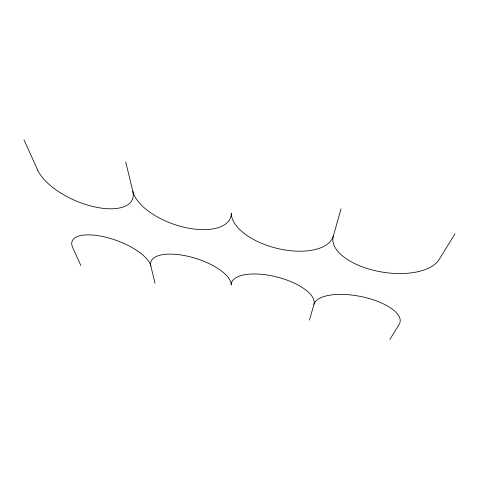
<?xml version="1.0" encoding="UTF-8"?>
<svg xmlns="http://www.w3.org/2000/svg" width="479" height="479" viewBox="0 0 479 479"><rect width="100%" height="100%" fill="white"/><g stroke="black" fill="none" stroke-linecap="round" stroke-linejoin="round"><path stroke-width="0.72" d="M309.488 320.08L313.949 304.351A43.972 17.382 11.2 0 1 364.154 297.237A43.972 17.382 11.2 0 1 399.121 324.421L389.96 339.276M125.726 161.92L132.821 191.325A51.654 25.118 19.2 0 0 185.175 227.495A51.654 25.118 19.2 0 0 231.309 213.293A52.445 26.088 14.1 0 0 278.982 248.829A52.445 26.088 14.1 0 0 333.33 236.045L341.042 208.874M455.05 233.734L439.081 259.63A54.648 26.429 9 0 1 375.961 270.875A54.648 26.429 9 0 1 333.336 236.045M23.95 139.724L37.679 170.099M80.825 265.54L72.676 247.505A41.853 16.047 20.1 0 1 104.859 236.985A41.853 16.047 20.1 0 1 150.831 265.923L155.004 283.233M132.821 191.325A52.019 23.675 23.4 0 1 94.387 206.85A52.019 23.675 23.4 0 1 37.685 170.105M150.831 265.923A41.924 16.711 17.4 0 1 188.684 256.469A41.924 16.711 17.4 0 1 231.219 284.861A42.601 17.172 14.3 0 1 275.078 276.545A42.601 17.172 14.3 0 1 313.949 304.357"/></g></svg>
